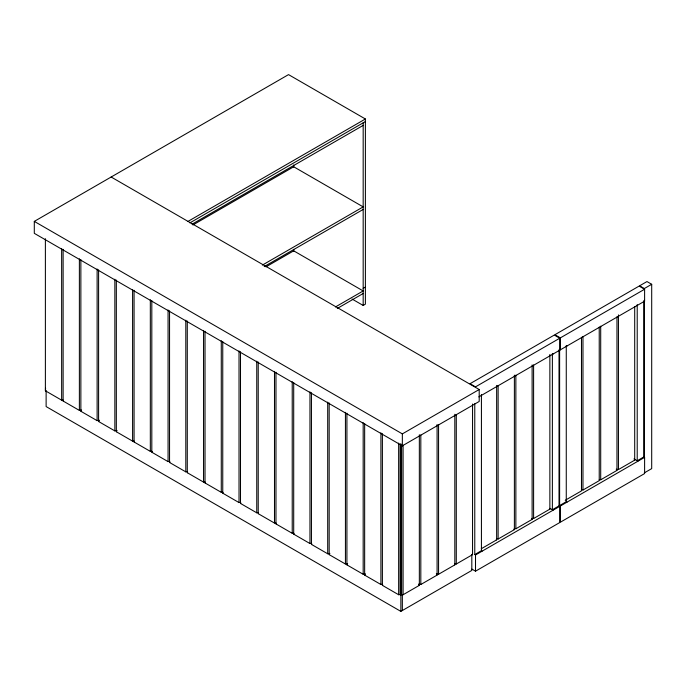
<?xml version="1.0" encoding="UTF-8"?>
<svg xmlns="http://www.w3.org/2000/svg" width="686" height="686" viewBox="0 0 686 686"><rect width="100%" height="100%" fill="white"/><g stroke="black" fill="none" stroke-linecap="round" stroke-linejoin="round"><path stroke-width="1.03" d="M111.158 177.022L479.205 389.511L479.205 401.456L402.348 445.831L34.3 233.343L34.3 221.389L288.532 74.611L365.389 118.987L365.389 304.172L363.177 305.45L352.064 299.036M188.024 221.389L365.389 118.987M189.868 222.89L365.389 121.551M192.089 224.168L363.177 125.392M192.903 224.974L293.702 166.775L363.177 206.889L262.369 265.088M264.221 266.58L363.177 209.444M265.962 266.854L293.702 250.836L363.177 290.95L335.428 306.959M63.121 249.361L63.121 401.027L79.379 410.417A1.046 0.6 0 0 1 80.862 410.417L81.6 409.988M80.862 259.6L80.862 411.274L97.12 420.655A1.046 0.6 0 0 1 98.595 420.655L99.333 420.235M98.595 269.838L98.595 421.513L114.854 430.902A1.046 0.6 0 0 1 116.337 430.902L117.074 430.474M363.177 288.386L365.389 287.108M337.28 308.46L363.177 293.505M651.7 284.287L644.308 288.557L639.584 285.822L646.967 281.56L651.7 284.287L651.7 468.615L644.308 472.886M559.759 338.224L475.509 386.861L470.039 383.706L554.297 335.06L559.759 338.224L559.759 350.169L478.837 396.885M644.608 289.235L639.138 286.079L554.888 334.725L560.351 337.881L644.608 289.235L644.608 301.18L560.351 349.826L559.613 349.397L559.613 505.565L560.351 505.994L644.608 457.356L644.608 473.563L560.351 522.209L560.351 505.994M34.3 221.389L402.348 433.886L479.205 389.511M311.444 392.726L311.444 544.392L327.702 553.782A1.046 0.6 0 0 1 329.177 553.782L329.923 553.353M329.177 402.965L329.177 554.64L345.435 564.021A1.046 0.6 0 0 1 346.919 564.021L347.656 563.6M346.919 413.204L346.919 564.878L363.177 574.268A1.046 0.6 0 0 1 364.652 574.268L365.389 573.839M382.394 433.689L382.394 585.355L398.652 594.745A1.046 0.6 0 0 1 400.127 594.745L401.61 594.745A1.046 0.6 0 0 1 403.085 594.745L419.343 585.355L419.343 434.752M481.289 548.74L496.647 539.873L496.647 385.412M496.647 539.873A1.046 0.6 0 0 1 496.647 539.016A1.046 0.6 0 0 1 498.122 539.016L514.389 529.635L514.389 375.173M514.148 528.992A1.046 0.6 0 0 1 515.863 528.777L532.122 519.396L532.122 364.926M531.984 518.633A1.046 0.6 0 0 1 533.597 518.539L549.863 509.149L549.863 354.473M565.23 500.274L581.488 490.893L581.488 337.28M581.351 490.138A1.046 0.6 0 0 1 582.971 490.036L599.23 480.646L599.23 327.042M599.23 479.797A1.046 0.6 0 0 1 600.704 479.797L616.963 470.407L616.963 316.803M616.225 469.13L616.963 469.558A1.046 0.6 0 0 1 618.446 469.558L634.704 460.169L634.704 306.556M418.606 584.078L419.343 584.506A1.046 0.6 0 0 1 420.818 584.506L437.085 575.117L437.085 424.514M436.339 573.839L437.085 574.268A1.046 0.6 0 0 1 438.56 574.268L454.818 564.878L454.818 414.275M454.818 564.878A1.046 0.6 0 0 1 454.818 564.021A1.046 0.6 0 0 1 456.293 564.021L472.551 554.64L472.551 404.037M474.772 403.728L474.772 554.554L481.426 550.712L482.164 551.141M471.865 569.088L475.509 571.189L559.759 522.552L559.759 506.337L559.021 505.908L552.376 509.749L552.376 353.582L553.113 354.01M559.613 505.565L566.267 501.732L567.005 502.152M644.608 457.356L643.862 456.927L637.217 460.769L637.217 304.601M474.772 554.554L475.509 554.974L559.759 506.337M46.125 390.574L46.125 406.575L400.864 611.389L471.814 570.426L471.814 554.425M644.608 301.18L643.862 300.76L643.862 456.927M567.005 345.984L566.267 345.555L566.267 501.732M633.967 458.891L637.954 461.189M549.932 508.343L553.113 510.178M45.387 238.694L45.387 390.788L61.646 400.178A1.046 0.6 0 0 1 63.121 400.178A1.046 0.6 0 0 1 63.121 401.027M116.337 280.077L116.337 431.751L132.595 441.141A1.046 0.6 0 0 1 134.147 441.184M134.07 290.324L134.07 441.99L150.328 451.379A1.046 0.6 0 0 1 151.949 451.474M151.812 300.562L151.812 452.228L168.07 461.618A1.046 0.6 0 0 1 169.785 461.832M169.545 310.801L169.545 462.475L185.803 471.857A1.046 0.6 0 0 1 187.287 471.857A1.046 0.6 0 0 1 187.287 472.714L203.545 482.104A1.046 0.6 0 0 1 205.02 482.104A1.046 0.6 0 0 1 205.02 482.953L221.278 492.342A1.046 0.6 0 0 1 222.753 492.342A1.046 0.6 0 0 1 222.753 493.191L239.02 502.581A1.046 0.6 0 0 1 240.494 502.581A1.046 0.6 0 0 1 240.494 503.438L256.753 512.819A1.046 0.6 0 0 1 258.305 512.871M258.228 362.002L258.228 513.677L274.494 523.066A1.046 0.6 0 0 1 276.106 523.161M275.969 372.241L275.969 523.915L292.227 533.305A1.046 0.6 0 0 1 293.942 533.511M293.702 382.488L293.702 534.154L309.961 543.544A1.046 0.6 0 0 1 311.444 543.544A1.046 0.6 0 0 1 311.444 544.392M364.652 423.451L364.652 575.117L380.91 584.506A1.046 0.6 0 0 1 382.462 584.549M644.308 300.339L644.308 457.879M618.446 314.883L618.446 469.558M600.704 326.184L600.704 479.797M582.971 336.432L582.971 490.036M560.351 337.881L560.351 349.826M559.021 349.74L559.021 505.908M533.597 364.926L533.597 518.539M515.863 375.173L515.863 528.777M498.122 385.412L498.122 539.016M481.426 394.544L481.426 550.712M475.509 554.974L475.509 571.189M456.293 414.49L456.293 564.021M438.56 424.728L438.56 574.268M420.818 434.967L420.818 584.506M403.085 445.214L403.085 594.745M402.348 433.886L402.348 445.831M402.348 594.53L402.348 610.531M401.61 445.214L401.61 594.745M400.864 443.713L400.864 611.389M400.127 444.142L400.127 594.745M398.652 443.07L398.652 594.745M380.91 432.832L380.91 584.506M363.177 122.828L363.177 305.45M363.177 422.593L363.177 574.268M345.435 412.355L345.435 564.021M327.702 402.116L327.702 553.782M309.961 391.869L309.961 543.544M293.702 164.966L293.702 167.101M293.702 249.344L293.702 251.479M292.227 381.63L292.227 533.305M274.494 371.392L274.494 523.066M256.753 361.153L256.753 512.819M240.494 351.764L240.494 503.438M239.02 350.915L239.02 502.581M222.753 341.525L222.753 493.191M221.278 340.668L221.278 492.342M205.02 331.287L205.02 482.953M203.545 330.429L203.545 482.104M187.287 321.039L187.287 472.714M185.803 320.19L185.803 471.857M168.07 309.952L168.07 461.618M150.328 299.705L150.328 451.379M132.595 289.466L132.595 441.141M114.854 279.228L114.854 430.902M97.12 268.989L97.12 420.655M79.379 258.751L79.379 410.417M61.646 248.504L61.646 400.178M437.085 575.117A1.046 0.6 0 0 1 437.085 574.268M419.343 585.355A1.046 0.6 0 0 1 419.343 584.506M472.551 554.64A1.046 0.6 0 0 1 472.32 554.425M472.32 553.996A1.046 0.6 0 0 1 472.551 553.782M80.862 410.417A1.046 0.6 0 0 1 80.862 411.274M98.595 420.655A1.046 0.6 0 0 1 98.595 421.513M258.468 513.462A1.046 0.6 0 0 1 258.228 513.677M276.158 523.761A1.046 0.6 0 0 1 275.969 523.915M134.362 441.467A1.046 0.6 0 0 1 134.07 441.99M152.103 451.714A1.046 0.6 0 0 1 151.812 452.228M293.942 533.948A1.046 0.6 0 0 1 293.702 534.154M45.619 390.583A1.046 0.6 0 0 1 45.387 390.788M45.387 389.94A1.046 0.6 0 0 1 45.619 390.145M364.652 574.268A1.046 0.6 0 0 1 364.652 575.117M382.685 584.841A1.046 0.6 0 0 1 382.394 585.355M329.177 553.782A1.046 0.6 0 0 1 329.177 554.64M169.854 462.012A1.046 0.6 0 0 1 169.545 462.475M116.337 430.902A1.046 0.6 0 0 1 116.337 431.751M346.919 564.021A1.046 0.6 0 0 1 346.919 564.878M45.619 388.876A1.046 0.6 0 0 1 45.387 389.082M45.387 388.233A1.046 0.6 0 0 1 45.619 388.439M634.704 460.169A1.046 0.6 0 0 1 634.704 459.311M616.963 470.407A1.046 0.6 0 0 1 616.963 469.558M532.122 519.396A1.046 0.6 0 0 1 531.822 518.933M549.863 509.149A1.046 0.6 0 0 1 549.555 508.695M514.389 529.635A1.046 0.6 0 0 1 514.08 529.24"/></g></svg>
